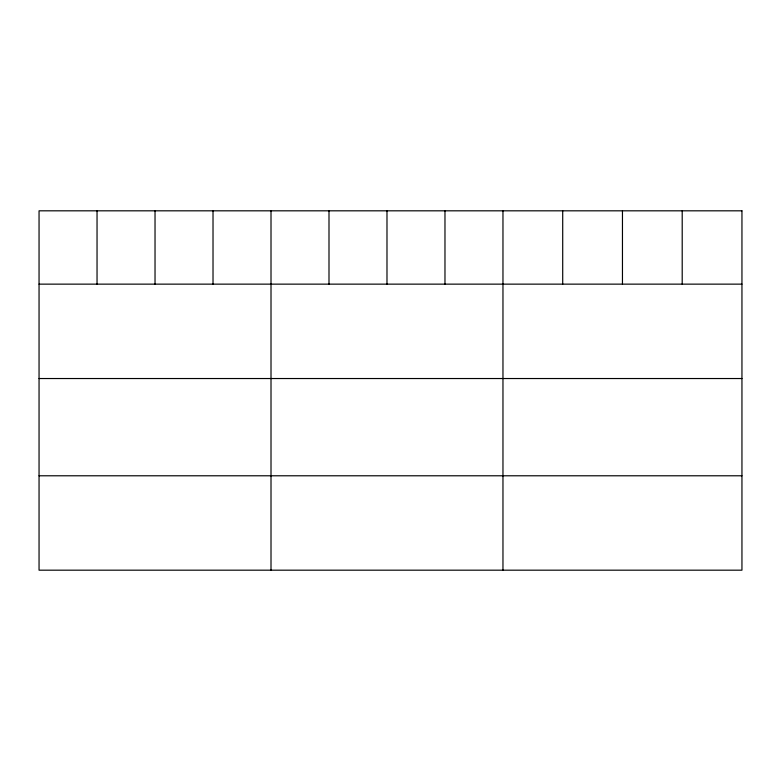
<?xml version="1.0" encoding="UTF-8"?>
<svg xmlns="http://www.w3.org/2000/svg" width="781" height="781" viewBox="0 0 781 781"><rect width="100%" height="100%" fill="white"/><g stroke="black" fill="none" stroke-linecap="round" stroke-linejoin="round"><path stroke-width="1.17" d="M39.05 284.138L741.95 284.138M39.05 378.531L741.95 378.531M39.05 475.785L741.95 475.785M682.203 210.821L682.203 284.138M622.457 210.821L622.457 284.138M562.71 210.821L562.71 284.138M502.964 210.821L502.964 570.179M444.975 210.821L444.975 284.138M386.985 210.821L386.985 284.138M328.996 210.821L328.996 284.138M271.007 210.821L271.007 570.179M213.018 210.821L213.018 284.138M155.029 210.821L155.029 284.138M97.039 210.821L97.039 284.138M741.95 210.821L39.05 210.821L39.05 570.179L741.95 570.179L741.95 210.821"/></g></svg>
